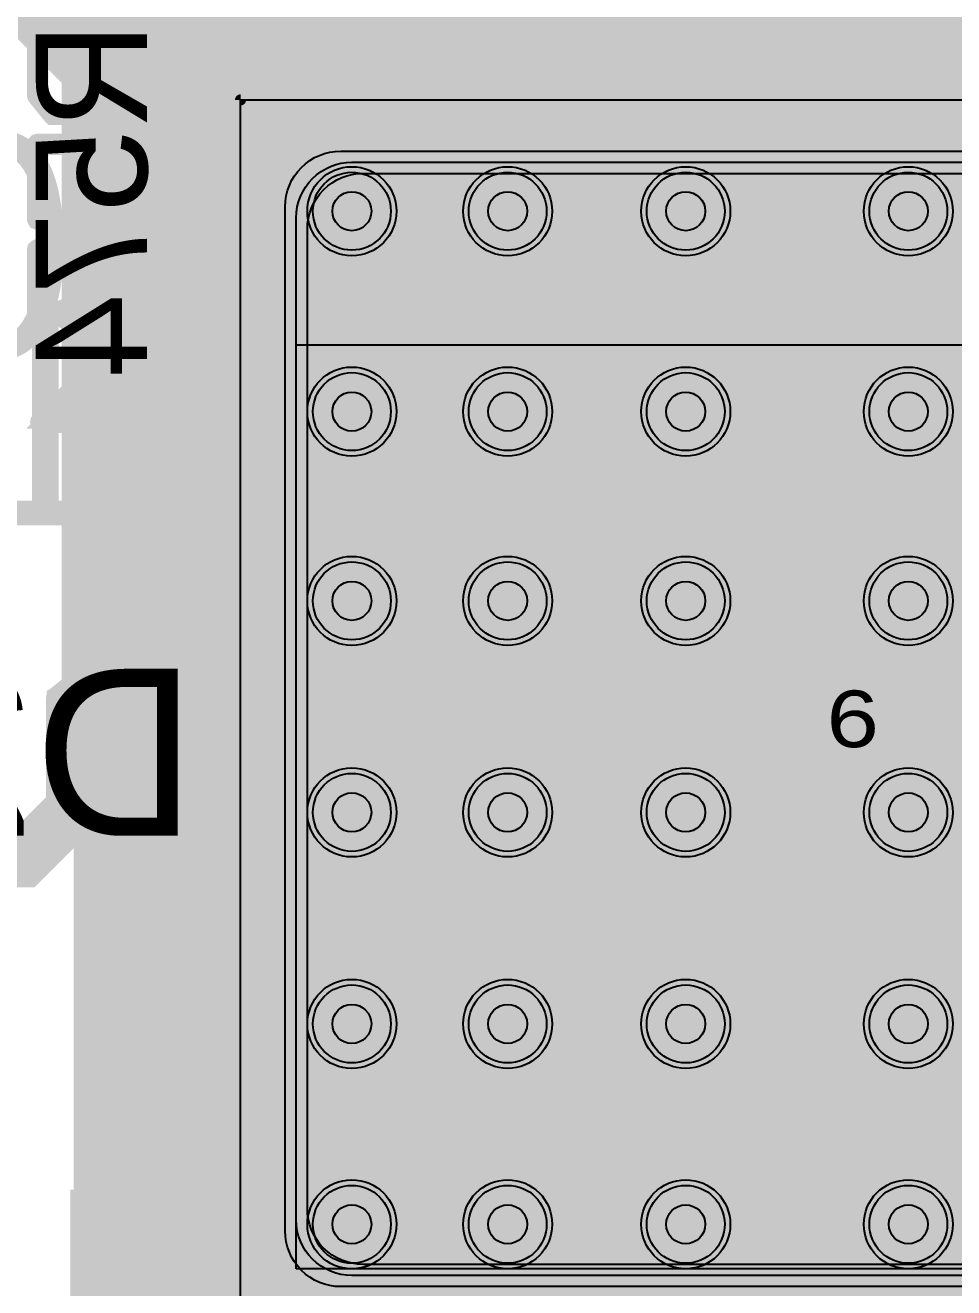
# Model space of a CAD drawing. Extents: x -28 to 199, y -61 to 255.
# Drawn here: x 54.06 to 62.41, y 236.33 to 247.67 of the extents above; entities that cross this region are included whole.
import ezdxf
from ezdxf.enums import TextEntityAlignment as Align

# ---------------------------------------------------------------- set-up
doc = ezdxf.new("R2010")
doc.units = 0
doc.header["$MEASUREMENT"] = 0
for name, color, linetype in [('ASSEMBLY_OUTLINES_BTM', 191, 'CONTINUOUS'), ('ASSEMBLY_PART_NUMBERS_BTM', 191, 'CONTINUOUS'), ('ASSEMBLY_PART_NUMBERS_TOP', 102, 'CONTINUOUS'), ('DRILL_DRAWING', 21, 'CONTINUOUS'), ('GENERATED_SILKSCREEN_BTM', 255, 'CONTINUOUS'), ('PART_PADS_SMD_BTM', 10, 'CONTINUOUS'), ('PIN_NUMBERS_BTM', 8, 'CONTINUOUS'), ('PIN_NUMBERS_TOP', 8, 'CONTINUOUS'), ('PLACEMENT_OUTLINES_BTM', 222, 'CONTINUOUS'), ('PLANE_DATA_LAYER_TOP', 150, 'CONTINUOUS'), ('PLANE_SHAPES_LAYER_2', 230, 'CONTINUOUS'), ('PLANE_SHAPES_LAYER_3', 81, 'CONTINUOUS'), ('PLANE_SHAPES_LAYER_TOP', 150, 'CONTINUOUS'), ('SILKSCREEN_OUTLINES_BTM', 211, 'CONTINUOUS'), ('SILKSCREEN_REF_DES_BTM', 211, 'CONTINUOUS'), ('SOLDERMASK_PADS_BTM', 12, 'CONTINUOUS'), ('SOLDERPASTE_PADS_BTM', 12, 'CONTINUOUS'), ('TRACES_LAYER_BOTTOM', 10, 'CONTINUOUS'), ('VIA_HOLES_LAYER_2', 30, 'CONTINUOUS'), ('VIA_HOLES_LAYER_3', 30, 'CONTINUOUS'), ('VIA_HOLES_LAYER_BOTTOM', 30, 'CONTINUOUS'), ('VIA_HOLES_LAYER_TOP', 30, 'CONTINUOUS'), ('VIA_PADS_LAYER_2', 230, 'CONTINUOUS'), ('VIA_PADS_LAYER_3', 81, 'CONTINUOUS'), ('VIA_PADS_LAYER_BOTTOM', 10, 'CONTINUOUS'), ('VIA_PADS_LAYER_TOP', 150, 'CONTINUOUS')]:
    doc.layers.add(name, color=color, linetype=linetype)
doc.styles.add('COURIER_NEW', font='COUR.TTF')
doc.styles.add('VERIBEST_GERBER_0', font='txt')

msp = doc.modelspace()

# ---------------------------------------------------------------- hatches: boundary and pattern name
at = {"layer": 'PLANE_DATA_LAYER_TOP'}
h = msp.add_hatch(color=256, dxfattribs=at)
h.paths.add_polyline_path([(80, 232.365844, -0.1989099556854013), (79.977682, 232.311963), (76.210945, 228.545226, -0.1989133663345171), (76.157063, 228.522908), (59.914305, 228.522908, -0.198913366334503), (59.860423, 228.545226), (59.320177, 229.085472, 0.1989122151386104), (58.966624, 229.231919), (50.250273, 229.231919, 0.0837973501695308), (50.086168, 229.204221, -0.0837986131993937), (50.061158, 229.2), (49.753893, 229.2, -0.1385740107174436), (49.714013, 229.211269, 1.0804036103222296), (49.168413, 228.146495, -0.8191892513054791), (49.139002, 228), (48.689638, 228, -0.1756631756824748), (48.640808, 228.017701, 0.3625092994040223), (47.359192, 228.017701, -0.1756631756824748), (47.310362, 228), (47.000008, 228, 0.414213562373095), (47, 227.999992), (47, 225.568799, -0.1989099556854013), (46.977682, 225.514918), (45.792168, 224.329403, 0.1989122151386141), (45.645721, 223.97585), (45.645721, 222.741241, -0.7495331930101992), (45.505318, 222.700199, 3.4209104294883637), (45.505318, 221.299801, -0.7495331930101992), (45.645721, 221.258759), (45.645721, 216.903659, 0.1989122151386141), (45.792168, 216.550106), (46.977682, 215.364592, -0.1989099556853327), (47, 215.310711), (47, 208.3262, -0.414213562373095), (46.9238, 208.25), (40.250008, 208.25, 0.414213562373095), (40.25, 208.249992), (40.25, 207.509818, -0.1989099556853327), (40.227682, 207.455937), (39.293327, 206.521582, -0.1630063276675114), (39.250007, 206.5, 0.3431077501110799), (39.25, 206.499993, -0.163006327667525), (39.228418, 206.456673), (39.204184, 206.432439, 0.1989122151386036), (39.057737, 206.078886), (39.057737, 199.827847, -0.1989099556853499), (39.035419, 199.773966), (38.237431, 198.975978, -0.1989133663344342), (38.183549, 198.95366), (34.8262, 198.95366, -0.414213562373095), (34.75, 199.02986), (34.75, 206.499992, 0.414213562373095), (34.749992, 206.5), (34.317913, 206.5, -0.1960198588118564), (34.264635, 206.521722, 0.1960197135562124), (33.95, 206.65), (31.85, 206.65, 0.1960197135562153), (31.535365, 206.521722, -0.1960198588118564), (31.482087, 206.5), (30.017913, 206.5, -0.1960198588118564), (29.964635, 206.521722, 0.1960197135562153), (29.65, 206.65), (27.55, 206.65, 0.1960197135562138), (27.235365, 206.521722, -0.196019858811865), (27.182087, 206.5), (26.0762, 206.5, -0.414213562373095), (26, 206.5762), (26, 209.249992, 0.414213562373095), (25.999992, 209.25), (22.5762, 209.25, -0.414213562373095), (22.5, 209.3262), (22.5, 217.1738, -0.414213562373095), (22.5762, 217.25), (40.249992, 217.25, 0.414213562373095), (40.25, 217.250008), (40.25, 235.6738, -0.414213562373095), (40.3262, 235.75), (40.926501, 235.75, -0.3936083065980414), (41.00251, 235.679195, 0.9315311087574788), (42.99749, 235.679195, -0.3936083065980414), (43.073499, 235.75), (45.676501, 235.75, -0.3936083065980414), (45.75251, 235.679195, 0.9315311087574788), (47.74749, 235.679195, -0.3936083065980414), (47.823499, 235.75), (54.749992, 235.75, 0.414213562373095), (54.75, 235.750008), (54.75, 253.9238, -0.414213562373095), (54.8262, 254), (76.4238, 254, -0.414213562373095), (76.5, 253.9238), (76.5, 245.000008, 0.414213562373095), (76.500008, 245), (76.9238, 245, -0.414213562373095), (77, 244.9238), (77, 243.738669, -0.1989099556853327), (76.977682, 243.684788), (75.896687, 242.603793, -0.138572885290835), (75.860519, 242.583563, 0.3470511284967585), (75.4, 242.000001), (75.4, 241.999997, 0.8890740124386082), (76.583563, 241.860519, -0.1385728852907777), (76.603793, 241.896687), (77.853553, 243.146447, 0.1989122151386141), (78, 243.5), (78, 244.9238, -0.414213562373095), (78.0762, 245), (79.9238, 245, -0.414213562373095), (80, 244.9238)], flags=0)
h.paths.add_polyline_path([(43.11, 211.84, -0.9999999999999999), (45.709999999999994, 211.84, -0.9999999999999999)], flags=0)
h.paths.add_polyline_path([(43.11, 232.16, -0.9999999999999999), (45.709999999999994, 232.16, -0.9999999999999999)], flags=0)
h.paths.add_polyline_path([(70.36, 251.16, -0.9999999999999999), (72.96, 251.16, -0.9999999999999999)], flags=0)
h.paths.add_polyline_path([(75.85382, 232.201656, 1.5269321533254407), (77.798344, 234.14618, -0.3083936079367561), (77.75, 234.217106), (77.75, 236.85, 0.1989122151386141), (77.603553, 237.203553), (74.003793, 240.803313, -0.1385728852908702), (73.983563, 240.839481, 0.5290192293501887), (73.056188, 241.191725, -0.5447508126718748), (72.937635, 241.2401, 0.9111800432088785), (70.36, 241), (70.36, 240.999999, 0.7658860095707771), (72.783466, 240.345916, -0.5447523950639244), (72.911374, 240.351799, 0.1812054976169237), (73.260519, 240.116437, -0.1385728852908801), (73.296687, 240.096207), (76.727682, 236.665212, -0.1989099556853327), (76.75, 236.611331), (76.75, 234.217106, -0.3083936079367562), (76.701656, 234.14618, 0.2085264349626477), (75.85382, 233.298344, -0.30839360793669), (75.782894, 233.25), (73.57, 233.25, 0.1989122151386067), (73.216447, 233.103553), (72.190166, 232.077272, -0.292650029123305), (72.109912, 232.059663, 4.55738777888818), (72.879663, 231.289912, -0.0885792902101388), (72.874954, 231.316284), (72.874954, 231.316285, -0.1989099556854013), (72.897272, 231.370166), (73.754788, 232.227682, -0.1989133663345172), (73.80867, 232.25), (75.782894, 232.25, -0.30839360793669)], flags=0)
at = {"layer": 'PLANE_SHAPES_LAYER_2'}
h = msp.add_hatch(color=256, dxfattribs=at)
h.paths.add_polyline_path([(169.5, 129.25), (149.5, 129.25), (142.25, 122), (142.25, 90.5), (147.5, 90.5), (147.5, 80), (154, 80), (154, 69.25), (131.75, 69.25), (131.75, 73.25), (121.25, 73.25), (121.25, 81), (110.5, 81), (110.5, 125.75), (106.5, 125.75), (106.5, 128.75), (93.5, 128.75), (93.5, 120.25), (91.75, 120.25), (91.75, 121.5), (80, 121.5), (80, 118.25), (73.25, 118.25), (73.25, 124.5), (67.5, 124.5), (67.5, 128), (57.75, 128), (57.75, 120.25), (55.25, 120.25), (55.25, 121.5), (47.5, 121.5), (47.5, 119), (35, 119), (35, 134.75), (32.75, 134.75), (32.75, 159.75), (29.25, 159.75), (29.25, 175.25), (22.5, 175.25), (22.5, 195.25), (17.25, 195.25), (17.25, 198), (22.5, 198), (22.5, 216.5), (40.25, 216.5), (40.25, 235.5), (54.5, 235.5), (54.5, 254), (87.25, 254), (87.25, 236.25), (86.25, 236.25), (86.25, 228.75), (81, 228.75), (81, 218.75), (95.25, 218.75), (95.25, 194.5), (87, 194.5), (87, 172), (131.1, 172), (131.1, 208.75), (115.5, 208.75), (115.5, 213.75), (106.75, 213.75), (106.75, 218.75), (110.25, 222.25), (110.25, 226.25), (142.5, 226.25), (142.5, 221.5), (160.5, 221.5), (160.5, 240.75), (169.5, 240.75)])
h.paths.add_polyline_path([(35.5, 149.5), (41.75, 149.5), (41.75, 152), (39.25, 152), (39.25, 154), (37.75, 154), (37.75, 152), (35.5, 152)], flags=16)
h.paths.add_polyline_path([(37.5, 125.75), (37.5, 128.75), (42.75, 128.75), (42.75, 125.75)], flags=16)
h.paths.add_polyline_path([(52, 127.75), (52, 130.75), (54.25, 130.75), (54.25, 127.75)], flags=16)
h.paths.add_polyline_path([(50.75, 219.5), (50.75, 226.5), (71.75, 226.5), (71.75, 219.5)], flags=16)
h.paths.add_polyline_path([(66.5, 150.75), (66.5, 177.5), (72.25, 177.5), (72.25, 150.75)], flags=16)
h.paths.add_polyline_path([(47.25, 185.25), (73, 185.25), (73, 188.25), (70.25, 188.25), (70.25, 191), (47.25, 191)], flags=16)
h.paths.add_polyline_path([(84.5, 208), (84.5, 212.75), (85, 212.75), (85, 208)], flags=16)
h.paths.add_polyline_path([(61.5, 137.25), (87.75, 137.25), (87.75, 140.5), (84.75, 140.5), (84.75, 143), (61.5, 143)], flags=16)
h.paths.add_polyline_path([(88.75, 127), (88.75, 130), (91, 130), (91, 127)], flags=16)
h.paths.add_polyline_path([(85.5, 130.25), (85.5, 132.5), (91, 132.5), (91, 130.25)], flags=16)
h.paths.add_polyline_path([(108.75, 142.25), (135.75, 142.25), (135.75, 145.75), (132.25, 145.75), (132.25, 149), (108.75, 149)], flags=16)
h.paths.add_polyline_path([(114.25, 126.75), (140.75, 126.75), (140.75, 129.75), (137.25, 129.75), (137.25, 133), (114.25, 133)], flags=16)
h.paths.add_polyline_path([(155.25, 180.25), (166.25, 180.25), (166.25, 186.25), (152.25, 186.25), (152.25, 183), (155.25, 183)], flags=16)
at = {"layer": 'PLANE_SHAPES_LAYER_3'}
h = msp.add_hatch(color=256, dxfattribs=at)
h.paths.add_polyline_path([(169.5, 129.25), (149.5, 129.25), (142.25, 122), (142.25, 90.5), (147.5, 90.5), (147.5, 80), (154, 80), (154, 69.25), (131.75, 69.25), (131.75, 73.25), (121.25, 73.25), (121.25, 81), (110.5, 81), (110.5, 125.75), (106.5, 125.75), (106.5, 128.75), (93.5, 128.75), (93.5, 120.25), (91.75, 120.25), (91.75, 121.5), (80, 121.5), (80, 118.25), (73.25, 118.25), (73.25, 124.5), (67.5, 124.5), (67.5, 127.75), (58.25, 127.75), (58.25, 130.25), (88.75, 130.25), (88.75, 127), (91, 127), (91, 132.5), (55, 132.5), (55, 131.25), (52, 131.25), (52, 127.75), (55, 127.75), (55, 127.25), (57.75, 127.25), (57.75, 120.25), (55.25, 120.25), (55.25, 121.5), (47.5, 121.5), (47.5, 119), (35, 119), (35, 134.75), (32.75, 134.75), (32.75, 159.75), (29.25, 159.75), (29.25, 175.25), (22.5, 175.25), (22.5, 195.25), (17.25, 195.25), (17.25, 198), (22.5, 198), (22.5, 216.5), (40.25, 216.5), (40.25, 235.5), (54.5, 235.5), (54.5, 254), (87.25, 254), (87.25, 236.25), (86.25, 236.25), (86.25, 228.75), (81, 228.75), (81, 218.75), (95.25, 218.75), (95.25, 194.5), (87, 194.5), (87, 172), (131.1, 172), (131.1, 208.75), (115.5, 208.75), (115.5, 213.75), (106.75, 213.75), (106.75, 218.75), (110.25, 222.25), (110.25, 226.25), (142.5, 226.25), (142.5, 221.5), (160.5, 221.5), (160.5, 240.75), (169.5, 240.75)])
h.paths.add_polyline_path([(35.5, 149.5), (41.75, 149.5), (41.75, 152), (39.25, 152), (39.25, 154), (37.75, 154), (37.75, 152), (35.5, 152)], flags=16)
h.paths.add_polyline_path([(37.5, 125.75), (37.5, 128.75), (42.75, 128.75), (42.75, 125.75)], flags=16)
h.paths.add_polyline_path([(50.75, 219.5), (50.75, 226.5), (71.75, 226.5), (71.75, 219.5)], flags=16)
h.paths.add_polyline_path([(66.5, 150.75), (66.5, 177.5), (72.25, 177.5), (72.25, 150.75)], flags=16)
h.paths.add_polyline_path([(47.25, 185.25), (73, 185.25), (73, 188.25), (70.25, 188.25), (70.25, 191), (47.25, 191)], flags=16)
h.paths.add_polyline_path([(84.5, 208), (84.5, 212.75), (85, 212.75), (85, 208)], flags=16)
h.paths.add_polyline_path([(61.5, 137.25), (87.75, 137.25), (87.75, 140.5), (84.75, 140.5), (84.75, 143), (61.5, 143)], flags=16)
h.paths.add_polyline_path([(108.75, 142.25), (135.75, 142.25), (135.75, 145.75), (132.25, 145.75), (132.25, 149), (108.75, 149)], flags=16)
h.paths.add_polyline_path([(114.25, 126.75), (140.75, 126.75), (140.75, 129.75), (137.25, 129.75), (137.25, 133), (114.25, 133)], flags=16)
h.paths.add_polyline_path([(155.25, 180.25), (166.25, 180.25), (166.25, 186.25), (152.25, 186.25), (152.25, 183), (155.25, 183)], flags=16)
at = {"layer": 'VIA_HOLES_LAYER_2'}
h = msp.add_hatch(color=256, dxfattribs=at)
edge = h.paths.add_edge_path()
edge.add_arc((57, 246), 0.175, 0, 360)
h = msp.add_hatch(color=256, dxfattribs=at)
edge = h.paths.add_edge_path()
edge.add_arc((58.4, 246), 0.175, 0, 360)
h = msp.add_hatch(color=256, dxfattribs=at)
edge = h.paths.add_edge_path()
edge.add_arc((60, 246), 0.175, 0, 360)
h = msp.add_hatch(color=256, dxfattribs=at)
edge = h.paths.add_edge_path()
edge.add_arc((62, 246), 0.175, 0, 360)
h = msp.add_hatch(color=256, dxfattribs=at)
edge = h.paths.add_edge_path()
edge.add_arc((57, 244.2), 0.175, 0, 360)
h = msp.add_hatch(color=256, dxfattribs=at)
edge = h.paths.add_edge_path()
edge.add_arc((58.4, 244.2), 0.175, 0, 360)
h = msp.add_hatch(color=256, dxfattribs=at)
edge = h.paths.add_edge_path()
edge.add_arc((60, 244.2), 0.175, 0, 360)
h = msp.add_hatch(color=256, dxfattribs=at)
edge = h.paths.add_edge_path()
edge.add_arc((62, 244.2), 0.175, 0, 360)
h = msp.add_hatch(color=256, dxfattribs=at)
edge = h.paths.add_edge_path()
edge.add_arc((57, 242.5), 0.175, 0, 360)
h = msp.add_hatch(color=256, dxfattribs=at)
edge = h.paths.add_edge_path()
edge.add_arc((58.4, 242.5), 0.175, 0, 360)
h = msp.add_hatch(color=256, dxfattribs=at)
edge = h.paths.add_edge_path()
edge.add_arc((60, 242.5), 0.175, 0, 360)
h = msp.add_hatch(color=256, dxfattribs=at)
edge = h.paths.add_edge_path()
edge.add_arc((62, 242.5), 0.175, 0, 360)
h = msp.add_hatch(color=256, dxfattribs=at)
edge = h.paths.add_edge_path()
edge.add_arc((57, 240.6), 0.175, 0, 360)
h = msp.add_hatch(color=256, dxfattribs=at)
edge = h.paths.add_edge_path()
edge.add_arc((58.4, 240.6), 0.175, 0, 360)
h = msp.add_hatch(color=256, dxfattribs=at)
edge = h.paths.add_edge_path()
edge.add_arc((60, 240.6), 0.175, 0, 360)
h = msp.add_hatch(color=256, dxfattribs=at)
edge = h.paths.add_edge_path()
edge.add_arc((62, 240.6), 0.175, 0, 360)
h = msp.add_hatch(color=256, dxfattribs=at)
edge = h.paths.add_edge_path()
edge.add_arc((57, 238.7), 0.175, 0, 360)
h = msp.add_hatch(color=256, dxfattribs=at)
edge = h.paths.add_edge_path()
edge.add_arc((58.4, 238.7), 0.175, 0, 360)
h = msp.add_hatch(color=256, dxfattribs=at)
edge = h.paths.add_edge_path()
edge.add_arc((60, 238.7), 0.175, 0, 360)
h = msp.add_hatch(color=256, dxfattribs=at)
edge = h.paths.add_edge_path()
edge.add_arc((62, 238.7), 0.175, 0, 360)
h = msp.add_hatch(color=256, dxfattribs=at)
edge = h.paths.add_edge_path()
edge.add_arc((57, 236.9), 0.175, 0, 360)
h = msp.add_hatch(color=256, dxfattribs=at)
edge = h.paths.add_edge_path()
edge.add_arc((58.4, 236.9), 0.175, 0, 360)
h = msp.add_hatch(color=256, dxfattribs=at)
edge = h.paths.add_edge_path()
edge.add_arc((60, 236.9), 0.175, 0, 360)
h = msp.add_hatch(color=256, dxfattribs=at)
edge = h.paths.add_edge_path()
edge.add_arc((62, 236.9), 0.175, 0, 360)
at = {"layer": 'VIA_HOLES_LAYER_3'}
h = msp.add_hatch(color=256, dxfattribs=at)
edge = h.paths.add_edge_path()
edge.add_arc((57, 246), 0.175, 0, 360)
h = msp.add_hatch(color=256, dxfattribs=at)
edge = h.paths.add_edge_path()
edge.add_arc((58.4, 246), 0.175, 0, 360)
h = msp.add_hatch(color=256, dxfattribs=at)
edge = h.paths.add_edge_path()
edge.add_arc((60, 246), 0.175, 0, 360)
h = msp.add_hatch(color=256, dxfattribs=at)
edge = h.paths.add_edge_path()
edge.add_arc((62, 246), 0.175, 0, 360)
h = msp.add_hatch(color=256, dxfattribs=at)
edge = h.paths.add_edge_path()
edge.add_arc((57, 244.2), 0.175, 0, 360)
h = msp.add_hatch(color=256, dxfattribs=at)
edge = h.paths.add_edge_path()
edge.add_arc((58.4, 244.2), 0.175, 0, 360)
h = msp.add_hatch(color=256, dxfattribs=at)
edge = h.paths.add_edge_path()
edge.add_arc((60, 244.2), 0.175, 0, 360)
h = msp.add_hatch(color=256, dxfattribs=at)
edge = h.paths.add_edge_path()
edge.add_arc((62, 244.2), 0.175, 0, 360)
h = msp.add_hatch(color=256, dxfattribs=at)
edge = h.paths.add_edge_path()
edge.add_arc((57, 242.5), 0.175, 0, 360)
h = msp.add_hatch(color=256, dxfattribs=at)
edge = h.paths.add_edge_path()
edge.add_arc((58.4, 242.5), 0.175, 0, 360)
h = msp.add_hatch(color=256, dxfattribs=at)
edge = h.paths.add_edge_path()
edge.add_arc((60, 242.5), 0.175, 0, 360)
h = msp.add_hatch(color=256, dxfattribs=at)
edge = h.paths.add_edge_path()
edge.add_arc((62, 242.5), 0.175, 0, 360)
h = msp.add_hatch(color=256, dxfattribs=at)
edge = h.paths.add_edge_path()
edge.add_arc((57, 240.6), 0.175, 0, 360)
h = msp.add_hatch(color=256, dxfattribs=at)
edge = h.paths.add_edge_path()
edge.add_arc((58.4, 240.6), 0.175, 0, 360)
h = msp.add_hatch(color=256, dxfattribs=at)
edge = h.paths.add_edge_path()
edge.add_arc((60, 240.6), 0.175, 0, 360)
h = msp.add_hatch(color=256, dxfattribs=at)
edge = h.paths.add_edge_path()
edge.add_arc((62, 240.6), 0.175, 0, 360)
h = msp.add_hatch(color=256, dxfattribs=at)
edge = h.paths.add_edge_path()
edge.add_arc((57, 238.7), 0.175, 0, 360)
h = msp.add_hatch(color=256, dxfattribs=at)
edge = h.paths.add_edge_path()
edge.add_arc((58.4, 238.7), 0.175, 0, 360)
h = msp.add_hatch(color=256, dxfattribs=at)
edge = h.paths.add_edge_path()
edge.add_arc((60, 238.7), 0.175, 0, 360)
h = msp.add_hatch(color=256, dxfattribs=at)
edge = h.paths.add_edge_path()
edge.add_arc((62, 238.7), 0.175, 0, 360)
h = msp.add_hatch(color=256, dxfattribs=at)
edge = h.paths.add_edge_path()
edge.add_arc((57, 236.9), 0.175, 0, 360)
h = msp.add_hatch(color=256, dxfattribs=at)
edge = h.paths.add_edge_path()
edge.add_arc((58.4, 236.9), 0.175, 0, 360)
h = msp.add_hatch(color=256, dxfattribs=at)
edge = h.paths.add_edge_path()
edge.add_arc((60, 236.9), 0.175, 0, 360)
h = msp.add_hatch(color=256, dxfattribs=at)
edge = h.paths.add_edge_path()
edge.add_arc((62, 236.9), 0.175, 0, 360)
at = {"layer": 'VIA_HOLES_LAYER_BOTTOM'}
h = msp.add_hatch(color=256, dxfattribs=at)
edge = h.paths.add_edge_path()
edge.add_arc((57, 246), 0.175, 0, 360)
h = msp.add_hatch(color=256, dxfattribs=at)
edge = h.paths.add_edge_path()
edge.add_arc((58.4, 246), 0.175, 0, 360)
h = msp.add_hatch(color=256, dxfattribs=at)
edge = h.paths.add_edge_path()
edge.add_arc((60, 246), 0.175, 0, 360)
h = msp.add_hatch(color=256, dxfattribs=at)
edge = h.paths.add_edge_path()
edge.add_arc((62, 246), 0.175, 0, 360)
h = msp.add_hatch(color=256, dxfattribs=at)
edge = h.paths.add_edge_path()
edge.add_arc((57, 244.2), 0.175, 0, 360)
h = msp.add_hatch(color=256, dxfattribs=at)
edge = h.paths.add_edge_path()
edge.add_arc((58.4, 244.2), 0.175, 0, 360)
h = msp.add_hatch(color=256, dxfattribs=at)
edge = h.paths.add_edge_path()
edge.add_arc((60, 244.2), 0.175, 0, 360)
h = msp.add_hatch(color=256, dxfattribs=at)
edge = h.paths.add_edge_path()
edge.add_arc((62, 244.2), 0.175, 0, 360)
h = msp.add_hatch(color=256, dxfattribs=at)
edge = h.paths.add_edge_path()
edge.add_arc((57, 242.5), 0.175, 0, 360)
h = msp.add_hatch(color=256, dxfattribs=at)
edge = h.paths.add_edge_path()
edge.add_arc((58.4, 242.5), 0.175, 0, 360)
h = msp.add_hatch(color=256, dxfattribs=at)
edge = h.paths.add_edge_path()
edge.add_arc((60, 242.5), 0.175, 0, 360)
h = msp.add_hatch(color=256, dxfattribs=at)
edge = h.paths.add_edge_path()
edge.add_arc((62, 242.5), 0.175, 0, 360)
h = msp.add_hatch(color=256, dxfattribs=at)
edge = h.paths.add_edge_path()
edge.add_arc((57, 240.6), 0.175, 0, 360)
h = msp.add_hatch(color=256, dxfattribs=at)
edge = h.paths.add_edge_path()
edge.add_arc((58.4, 240.6), 0.175, 0, 360)
h = msp.add_hatch(color=256, dxfattribs=at)
edge = h.paths.add_edge_path()
edge.add_arc((60, 240.6), 0.175, 0, 360)
h = msp.add_hatch(color=256, dxfattribs=at)
edge = h.paths.add_edge_path()
edge.add_arc((62, 240.6), 0.175, 0, 360)
h = msp.add_hatch(color=256, dxfattribs=at)
edge = h.paths.add_edge_path()
edge.add_arc((57, 238.7), 0.175, 0, 360)
h = msp.add_hatch(color=256, dxfattribs=at)
edge = h.paths.add_edge_path()
edge.add_arc((58.4, 238.7), 0.175, 0, 360)
h = msp.add_hatch(color=256, dxfattribs=at)
edge = h.paths.add_edge_path()
edge.add_arc((60, 238.7), 0.175, 0, 360)
h = msp.add_hatch(color=256, dxfattribs=at)
edge = h.paths.add_edge_path()
edge.add_arc((62, 238.7), 0.175, 0, 360)
h = msp.add_hatch(color=256, dxfattribs=at)
edge = h.paths.add_edge_path()
edge.add_arc((57, 236.9), 0.175, 0, 360)
h = msp.add_hatch(color=256, dxfattribs=at)
edge = h.paths.add_edge_path()
edge.add_arc((58.4, 236.9), 0.175, 0, 360)
h = msp.add_hatch(color=256, dxfattribs=at)
edge = h.paths.add_edge_path()
edge.add_arc((60, 236.9), 0.175, 0, 360)
h = msp.add_hatch(color=256, dxfattribs=at)
edge = h.paths.add_edge_path()
edge.add_arc((62, 236.9), 0.175, 0, 360)
at = {"layer": 'VIA_HOLES_LAYER_TOP'}
h = msp.add_hatch(color=256, dxfattribs=at)
edge = h.paths.add_edge_path()
edge.add_arc((57, 246), 0.175, 0, 360)
h = msp.add_hatch(color=256, dxfattribs=at)
edge = h.paths.add_edge_path()
edge.add_arc((58.4, 246), 0.175, 0, 360)
h = msp.add_hatch(color=256, dxfattribs=at)
edge = h.paths.add_edge_path()
edge.add_arc((60, 246), 0.175, 0, 360)
h = msp.add_hatch(color=256, dxfattribs=at)
edge = h.paths.add_edge_path()
edge.add_arc((62, 246), 0.175, 0, 360)
h = msp.add_hatch(color=256, dxfattribs=at)
edge = h.paths.add_edge_path()
edge.add_arc((57, 244.2), 0.175, 0, 360)
h = msp.add_hatch(color=256, dxfattribs=at)
edge = h.paths.add_edge_path()
edge.add_arc((58.4, 244.2), 0.175, 0, 360)
h = msp.add_hatch(color=256, dxfattribs=at)
edge = h.paths.add_edge_path()
edge.add_arc((60, 244.2), 0.175, 0, 360)
h = msp.add_hatch(color=256, dxfattribs=at)
edge = h.paths.add_edge_path()
edge.add_arc((62, 244.2), 0.175, 0, 360)
h = msp.add_hatch(color=256, dxfattribs=at)
edge = h.paths.add_edge_path()
edge.add_arc((57, 242.5), 0.175, 0, 360)
h = msp.add_hatch(color=256, dxfattribs=at)
edge = h.paths.add_edge_path()
edge.add_arc((58.4, 242.5), 0.175, 0, 360)
h = msp.add_hatch(color=256, dxfattribs=at)
edge = h.paths.add_edge_path()
edge.add_arc((60, 242.5), 0.175, 0, 360)
h = msp.add_hatch(color=256, dxfattribs=at)
edge = h.paths.add_edge_path()
edge.add_arc((62, 242.5), 0.175, 0, 360)
h = msp.add_hatch(color=256, dxfattribs=at)
edge = h.paths.add_edge_path()
edge.add_arc((57, 240.6), 0.175, 0, 360)
h = msp.add_hatch(color=256, dxfattribs=at)
edge = h.paths.add_edge_path()
edge.add_arc((58.4, 240.6), 0.175, 0, 360)
h = msp.add_hatch(color=256, dxfattribs=at)
edge = h.paths.add_edge_path()
edge.add_arc((60, 240.6), 0.175, 0, 360)
h = msp.add_hatch(color=256, dxfattribs=at)
edge = h.paths.add_edge_path()
edge.add_arc((62, 240.6), 0.175, 0, 360)
h = msp.add_hatch(color=256, dxfattribs=at)
edge = h.paths.add_edge_path()
edge.add_arc((57, 238.7), 0.175, 0, 360)
h = msp.add_hatch(color=256, dxfattribs=at)
edge = h.paths.add_edge_path()
edge.add_arc((58.4, 238.7), 0.175, 0, 360)
h = msp.add_hatch(color=256, dxfattribs=at)
edge = h.paths.add_edge_path()
edge.add_arc((60, 238.7), 0.175, 0, 360)
h = msp.add_hatch(color=256, dxfattribs=at)
edge = h.paths.add_edge_path()
edge.add_arc((62, 238.7), 0.175, 0, 360)
h = msp.add_hatch(color=256, dxfattribs=at)
edge = h.paths.add_edge_path()
edge.add_arc((57, 236.9), 0.175, 0, 360)
h = msp.add_hatch(color=256, dxfattribs=at)
edge = h.paths.add_edge_path()
edge.add_arc((58.4, 236.9), 0.175, 0, 360)
h = msp.add_hatch(color=256, dxfattribs=at)
edge = h.paths.add_edge_path()
edge.add_arc((60, 236.9), 0.175, 0, 360)
h = msp.add_hatch(color=256, dxfattribs=at)
edge = h.paths.add_edge_path()
edge.add_arc((62, 236.9), 0.175, 0, 360)

# ---------------------------------------------------------------- linework, layer by layer
at = {"layer": 'ASSEMBLY_OUTLINES_BTM'}
msp.add_lwpolyline([(56.5, 236.5), (56.5, 244.8), (66.5, 244.8), (66.5, 236.5)], close=True, dxfattribs=at)
at = {"layer": 'GENERATED_SILKSCREEN_BTM', "const_width": 0.15}
for points in [[(54.536, 246.857), (54.534, 246.854), (54.529, 246.853), (54.524, 246.85), (54.519, 246.85), (54.313, 246.85), (54.308, 246.85), (54.305, 246.853), (54.302, 246.853), (54.301, 246.854), (54.3, 246.855), (54.297, 246.857), (54.16, 247.027), (54.158, 247.032), (54.157, 247.035), (54.156, 247.04), (54.156, 247.544), (54.158, 247.553), (54.163, 247.558), (54.169, 247.564), (54.176, 247.566), (55.136, 247.566), (55.144, 247.564), (55.149, 247.559), (55.152, 247.553), (55.153, 247.546), (55.152, 247.538), (55.149, 247.531), (55.144, 247.526), (55.136, 247.524), (54.676, 247.524), (54.676, 247.054), (55.142, 246.89), (55.149, 246.886), (55.153, 246.879), (55.154, 246.871), (55.152, 246.865), (55.149, 246.859), (55.143, 246.854), (55.137, 246.851), (55.129, 246.853), (54.663, 247.017), (54.536, 246.857)], [(54.197, 247.524), (54.197, 247.045), (54.323, 246.89), (54.509, 246.89), (54.636, 247.045), (54.636, 247.524), (54.197, 247.524)], [(54.5, 246.432), (54.501, 246.436), (54.502, 246.439), (54.504, 246.443), (54.614, 246.579), (54.197, 246.579), (54.197, 245.926), (54.195, 245.919), (54.191, 245.913), (54.184, 245.91), (54.177, 245.909), (54.169, 245.91), (54.162, 245.913), (54.158, 245.919), (54.156, 245.926), (54.156, 246.601), (54.158, 246.608), (54.163, 246.613), (54.169, 246.619), (54.176, 246.621), (54.657, 246.621), (54.664, 246.62), (54.669, 246.617), (54.672, 246.613), (54.674, 246.606), (54.676, 246.601), (54.677, 246.597), (54.676, 246.592), (54.673, 246.588), (54.54, 246.425), (54.54, 246.102), (54.667, 245.946), (54.989, 245.946), (55.114, 246.102), (55.114, 246.425), (54.982, 246.588), (54.979, 246.595), (54.979, 246.601), (54.983, 246.607), (54.988, 246.613), (54.995, 246.617), (55.002, 246.618), (55.006, 246.618), (55.009, 246.617), (55.014, 246.612), (55.152, 246.443), (55.154, 246.44), (55.154, 246.436), (55.156, 246.432), (55.156, 246.095), (55.156, 246.092), (55.155, 246.091), (55.155, 246.09), (55.154, 246.088), (55.154, 246.086), (55.152, 246.082), (55.014, 245.913), (55.011, 245.91), (55.009, 245.909), (55.003, 245.907), (54.999, 245.906), (54.657, 245.906), (54.653, 245.907), (54.647, 245.909), (54.645, 245.909), (54.644, 245.91), (54.642, 245.912), (54.64, 245.913), (54.504, 246.082), (54.502, 246.087), (54.501, 246.09), (54.5, 246.095), (54.5, 246.432)], [(55.126, 245.537), (55.133, 245.539), (55.14, 245.538), (55.146, 245.533), (55.15, 245.528), (55.152, 245.521), (55.153, 245.514), (55.15, 245.508), (55.145, 245.503), (54.186, 244.964), (54.181, 244.962), (54.177, 244.962), (54.173, 244.962), (54.169, 244.964), (54.163, 244.967), (54.159, 244.971), (54.157, 244.976), (54.156, 244.981), (54.156, 245.656), (54.158, 245.663), (54.163, 245.668), (54.169, 245.672), (54.177, 245.673), (54.184, 245.672), (54.191, 245.668), (54.196, 245.663), (54.197, 245.656), (54.197, 245.015), (55.126, 245.537)], [(54.792, 244.661), (54.255, 244.123), (54.792, 244.123), (54.792, 244.661)], [(55.136, 244.123), (55.144, 244.122), (55.149, 244.117), (55.152, 244.11), (55.153, 244.103), (55.152, 244.096), (55.149, 244.09), (55.144, 244.085), (55.136, 244.083), (54.833, 244.083), (54.833, 244.036), (54.831, 244.029), (54.827, 244.023), (54.82, 244.02), (54.813, 244.019), (54.805, 244.02), (54.798, 244.023), (54.793, 244.029), (54.792, 244.036), (54.792, 244.083), (54.204, 244.083), (54.199, 244.084), (54.195, 244.086), (54.191, 244.091), (54.188, 244.096), (54.186, 244.102), (54.185, 244.108), (54.186, 244.113), (54.19, 244.118), (54.797, 244.725), (54.803, 244.729), (54.809, 244.731), (54.815, 244.73), (54.822, 244.726), (54.827, 244.724), (54.83, 244.72), (54.832, 244.716), (54.833, 244.711), (54.833, 244.123), (55.136, 244.123)], [(54.59125, 241.8585), (54.59875, 241.8615), (54.60475, 241.863), (54.61075, 241.8645), (55.36975, 241.8645), (55.38025, 241.8615), (55.38925, 241.854), (55.39675, 241.845), (55.39975, 241.8345), (55.39975, 240.3945), (55.39675, 240.3825), (55.38925, 240.375), (55.38025, 240.366), (55.36975, 240.3645), (54.61075, 240.3645), (54.60475, 240.3645), (54.60175, 240.366), (54.59875, 240.3675), (54.59125, 240.3705), (54.33775, 240.576), (54.33325, 240.582), (54.33175, 240.585), (54.32875, 240.5925), (54.32725, 240.6), (54.32725, 241.629), (54.32875, 241.6365), (54.33175, 241.641), (54.33175, 241.6455), (54.33475, 241.647), (54.33625, 241.6485), (54.33775, 241.6515), (54.59125, 241.8585)], [(55.33675, 241.803), (54.62125, 241.803), (54.38725, 241.614), (54.38725, 240.615), (54.62125, 240.426), (55.33675, 240.426), (55.33675, 241.803)]]:
    msp.add_lwpolyline(points, dxfattribs=at)
at = {"layer": 'GENERATED_SILKSCREEN_BTM'}
for points, const_width in [([(67.000005, 234.75, -0.4142135624), (67, 234.749995), (65.565, 234.749995), (65.565, 234.750005), (66.999995, 234.750005), (66.999995, 246.999995), (56.000005, 246.999995), (56.000005, 234.750005), (57.435, 234.750005), (57.435, 234.749995), (56, 234.749995, -0.4142135624), (55.999995, 234.75), (55.999995, 247, -0.4142135624), (56, 247.000005), (67, 247.000005, -0.4142135624), (67.000005, 247), (67.000005, 234.75)], 0.15), ([(67.000005, 234.75, -0.4142135624), (67, 234.749995), (65.54, 234.749995), (65.54, 234.750005), (66.999995, 234.750005), (66.999995, 246.999995), (56.000005, 246.999995), (56.000005, 234.750005), (57.46, 234.750005), (57.46, 234.749995), (56, 234.749995, -0.4142135624), (55.999995, 234.75), (55.999995, 247, -0.4142135624), (56, 247.000005), (67, 247.000005, -0.4142135624), (67.000005, 247), (67.000005, 234.75)], 0.1)]:
    msp.add_lwpolyline(points, format="xyb", dxfattribs=dict(at, const_width=const_width))
at = {"layer": 'PART_PADS_SMD_BTM'}
msp.add_lwpolyline([(66.5, 236.94, -0.4142135624), (66, 236.44), (57, 236.44, -0.4142135624), (56.5, 236.94), (56.5, 245.94, -0.4142135624), (57, 246.44), (66, 246.44, -0.4142135624), (66.5, 245.94)], format="xyb", close=True, dxfattribs=at)
at = {"layer": 'PLACEMENT_OUTLINES_BTM'}
for points in [[(56, 234.75), (56, 247), (67, 247), (67, 234.75)], [(56.5, 236.5), (56.5, 244.8), (66.5, 244.8), (66.5, 236.5)]]:
    msp.add_lwpolyline(points, close=True, dxfattribs=at)
at = {"layer": 'PLANE_SHAPES_LAYER_TOP'}
msp.add_solid([(54.75, 229.75), (68.75, 229.75), (54.75, 254), (68.75, 254)], dxfattribs=at)
at = {"layer": 'SILKSCREEN_OUTLINES_BTM', "const_width": 0.1}
msp.add_lwpolyline([(56, 234.75), (56, 247), (67, 247), (67, 234.75)], close=True, dxfattribs=at)
at = {"layer": 'SILKSCREEN_OUTLINES_BTM'}
msp.add_lwpolyline([(56, 234.75), (56, 247), (67, 247), (67, 234.75)], close=True, dxfattribs=at)
at = {"layer": 'SOLDERMASK_PADS_BTM'}
msp.add_lwpolyline([(66.6, 236.84, -0.4142135624), (66.1, 236.34), (56.9, 236.34, -0.4142135624), (56.4, 236.84), (56.4, 246.04, -0.4142135624), (56.9, 246.54), (66.1, 246.54, -0.4142135624), (66.6, 246.04)], format="xyb", close=True, dxfattribs=at)
at = {"layer": 'SOLDERPASTE_PADS_BTM'}
msp.add_lwpolyline([(66.4, 237.04, -0.4142135624), (65.9, 236.54), (57.1, 236.54, -0.4142135624), (56.6, 237.04), (56.6, 245.84, -0.4142135624), (57.1, 246.34), (65.9, 246.34, -0.4142135624), (66.4, 245.84)], format="xyb", close=True, dxfattribs=at)
at = {"layer": 'TRACES_LAYER_BOTTOM'}
for points, const_width in [([(52.985121, 240.177672), (54.044803, 240.177672), (54.642327, 240.775196), (54.642327, 247.257673), (54.25, 247.65), (54.25, 248.85)], 0.5), ([(57, 246), (58.6, 244.4), (58.4, 244.2)], 0.254), ([(60.2, 244.2), (58.4, 246)], 0.254), ([(60.9, 246), (60, 246)], 0.254), ([(60.9, 246), (62, 246)], 0.254), ([(60.9, 246), (60.9, 244.1), (61.5, 243.5)], 0.254), ([(62, 246), (63.9, 246)], 0.254), ([(58.4, 242.8), (57, 244.2)], 0.254), ([(58.4, 244.2), (58.4, 242.8)], 0.254), ([(60, 244.2), (60.2, 244.2)], 0.254), ([(60.2, 244.2), (60.9, 243.5), (61.5, 243.5)], 0.254), ([(62, 244.2), (61.5, 243.7), (61.5, 243.5)], 0.254), ([(63.9, 244.2), (62, 244.2)], 0.254), ([(61.5, 242.5), (61.5, 243.5)], 0.254), ([(58.4, 242.8), (58.4, 242.5)], 0.254), ([(57, 241.6), (57, 242.5)], 0.254), ([(58.4, 242.5), (58.4, 241.6)], 0.254), ([(60, 241.44), (60, 242.5)], 0.254), ([(61.5, 241.44), (61.5, 242.5)], 0.254), ([(62, 242.5), (61.5, 242.5)], 0.254), ([(57, 240.6), (57, 241.6)], 0.254), ([(57, 241.6), (58.4, 241.6)], 0.254), ([(58.56, 241.44), (58.4, 241.6)], 0.254), ([(58.4, 240.6), (58.4, 241.28), (58.56, 241.44)], 0.254), ([(60, 241.44), (58.56, 241.44)], 0.254), ([(60, 241.44), (60, 240.6)], 0.254), ([(61.5, 241.44), (60, 241.44)], 0.254), ([(61.5, 241.44), (63.14, 241.44)], 0.254), ([(61.5, 241.44), (61.5, 241.1), (62, 240.6)], 0.254), ([(57, 240.6), (57.1, 240.5), (57.1, 239.8), (57, 239.7), (57, 238.7)], 0.254), ([(58.4, 238.7), (58.4, 240.6)], 0.254), ([(62, 240.6), (61.556644, 240.156644), (61.5, 240.156644)], 0.254), ([(61.5, 240.156644), (61.456644, 240.156644), (60, 238.7)], 0.254), ([(61.5, 240.156644), (61.5, 239.2), (62, 238.7)], 0.254), ([(63.9, 238.8), (62, 238.8), (62, 238.7)], 0.254), ([(57, 236.9), (58.6, 238.5), (58.4, 238.7)], 0.254), ([(61.5, 236.9), (61.5, 238.7), (62, 238.7)], 0.254), ([(58.4, 236.9), (60, 236.9)], 0.254), ([(61.5, 236.9), (60, 236.9)], 0.254), ([(61.5, 236.9), (62, 236.9)], 0.254), ([(62, 236.9), (63.9, 236.9)], 0.254)]:
    msp.add_lwpolyline(points, dxfattribs=dict(at, const_width=const_width))
at = {"layer": 'VIA_HOLES_LAYER_2'}
for centre in [(57, 246), (58.4, 246), (60, 246), (62, 246), (57, 244.2), (58.4, 244.2), (60, 244.2), (62, 244.2), (57, 242.5), (58.4, 242.5), (60, 242.5), (62, 242.5), (57, 240.6), (58.4, 240.6), (60, 240.6), (62, 240.6), (57, 238.7), (58.4, 238.7), (60, 238.7), (62, 238.7), (57, 236.9), (58.4, 236.9), (60, 236.9), (62, 236.9)]:
    msp.add_circle(centre, 0.175, dxfattribs=at)
at = {"layer": 'VIA_HOLES_LAYER_3'}
for centre in [(57, 246), (58.4, 246), (60, 246), (62, 246), (57, 244.2), (58.4, 244.2), (60, 244.2), (62, 244.2), (57, 242.5), (58.4, 242.5), (60, 242.5), (62, 242.5), (57, 240.6), (58.4, 240.6), (60, 240.6), (62, 240.6), (57, 238.7), (58.4, 238.7), (60, 238.7), (62, 238.7), (57, 236.9), (58.4, 236.9), (60, 236.9), (62, 236.9)]:
    msp.add_circle(centre, 0.175, dxfattribs=at)
at = {"layer": 'VIA_HOLES_LAYER_BOTTOM'}
for centre in [(57, 246), (58.4, 246), (60, 246), (62, 246), (57, 244.2), (58.4, 244.2), (60, 244.2), (62, 244.2), (57, 242.5), (58.4, 242.5), (60, 242.5), (62, 242.5), (57, 240.6), (58.4, 240.6), (60, 240.6), (62, 240.6), (57, 238.7), (58.4, 238.7), (60, 238.7), (62, 238.7), (57, 236.9), (58.4, 236.9), (60, 236.9), (62, 236.9)]:
    msp.add_circle(centre, 0.175, dxfattribs=at)
at = {"layer": 'VIA_HOLES_LAYER_TOP'}
for centre in [(57, 246), (58.4, 246), (60, 246), (62, 246), (57, 244.2), (58.4, 244.2), (60, 244.2), (62, 244.2), (57, 242.5), (58.4, 242.5), (60, 242.5), (62, 242.5), (57, 240.6), (58.4, 240.6), (60, 240.6), (62, 240.6), (57, 238.7), (58.4, 238.7), (60, 238.7), (62, 238.7), (57, 236.9), (58.4, 236.9), (60, 236.9), (62, 236.9)]:
    msp.add_circle(centre, 0.175, dxfattribs=at)
at = {"layer": 'VIA_PADS_LAYER_2'}
for centre in [(57, 246), (58.4, 246), (60, 246), (62, 246), (57, 244.2), (58.4, 244.2), (60, 244.2), (62, 244.2), (57, 242.5), (58.4, 242.5), (60, 242.5), (62, 242.5), (57, 240.6), (58.4, 240.6), (60, 240.6), (62, 240.6), (57, 238.7), (58.4, 238.7), (60, 238.7), (62, 238.7), (57, 236.9), (58.4, 236.9), (60, 236.9), (62, 236.9)]:
    msp.add_circle(centre, 0.4, dxfattribs=at)
at = {"layer": 'VIA_PADS_LAYER_3'}
for centre in [(57, 246), (58.4, 246), (60, 246), (62, 246), (57, 244.2), (58.4, 244.2), (60, 244.2), (62, 244.2), (57, 242.5), (58.4, 242.5), (60, 242.5), (62, 242.5), (57, 240.6), (58.4, 240.6), (60, 240.6), (62, 240.6), (57, 238.7), (58.4, 238.7), (60, 238.7), (62, 238.7), (57, 236.9), (58.4, 236.9), (60, 236.9), (62, 236.9)]:
    msp.add_circle(centre, 0.4, dxfattribs=at)
at = {"layer": 'VIA_PADS_LAYER_BOTTOM'}
for centre in [(57, 246), (58.4, 246), (60, 246), (62, 246), (57, 244.2), (58.4, 244.2), (60, 244.2), (62, 244.2), (57, 242.5), (58.4, 242.5), (60, 242.5), (62, 242.5), (57, 240.6), (58.4, 240.6), (60, 240.6), (62, 240.6), (57, 238.7), (58.4, 238.7), (60, 238.7), (62, 238.7), (57, 236.9), (58.4, 236.9), (60, 236.9), (62, 236.9)]:
    msp.add_circle(centre, 0.35, dxfattribs=at)
at = {"layer": 'VIA_PADS_LAYER_TOP'}
for centre in [(57, 246), (58.4, 246), (60, 246), (62, 246), (57, 244.2), (58.4, 244.2), (60, 244.2), (62, 244.2), (57, 242.5), (58.4, 242.5), (60, 242.5), (62, 242.5), (57, 240.6), (58.4, 240.6), (60, 240.6), (62, 240.6), (57, 238.7), (58.4, 238.7), (60, 238.7), (62, 238.7), (57, 236.9), (58.4, 236.9), (60, 236.9), (62, 236.9)]:
    msp.add_circle(centre, 0.35, dxfattribs=at)

# ---------------------------------------------------------------- texts
at = {"layer": 'ASSEMBLY_PART_NUMBERS_BTM', "style": 'VERIBEST_GERBER_0', "text_generation_flag": 2}
msp.add_text('ERJ-8GEYJ103V', height=2.032, rotation=90, dxfattribs=at).set_placement((56.79, 250.25), align=Align.TOP_LEFT)
for s, p in [('NLFV32T-1R0M-EF', (78.75, 247.54)), ('C1808X102KHRACTU', (59.5, 246.71)), ('MPZ1608S221A_1', (76.5, 245.21)), ('STPS3L60U', (70.75, 245.21)), ('CL21B225KOFNNNE', (83.75, 239.96)), ('GRM32DR71E106KA12L', (84.25, 237.21))]:
    msp.add_text(s, height=2.032, dxfattribs=at).set_placement(p, align=Align.TOP_LEFT)
at = {"layer": 'ASSEMBLY_PART_NUMBERS_TOP', "style": 'VERIBEST_GERBER_0'}
msp.add_text('PDQ10-Q24-S5-D', height=2.032, dxfattribs=at).set_placement((61.5, 238.46), align=Align.TOP_LEFT)
at = {"layer": 'DRILL_DRAWING', "style": 'VERIBEST_GERBER_0'}
for p in [(57, 246), (58.4, 246), (60, 246), (62, 246), (57, 244.2), (58.4, 244.2), (60, 244.2), (62, 244.2), (57, 242.5), (58.4, 242.5), (60, 242.5), (62, 242.5), (57, 240.6), (58.4, 240.6), (60, 240.6), (62, 240.6), (57, 238.7), (58.4, 238.7), (60, 238.7), (62, 238.7), (57, 236.9), (58.4, 236.9), (60, 236.9), (62, 236.9)]:
    msp.add_text('A', height=2, dxfattribs=at).set_placement(p, align=Align.MIDDLE_CENTER)
at = {"layer": 'PIN_NUMBERS_BTM', "style": 'COURIER_NEW'}
msp.add_text('6', height=0.508, dxfattribs=at).set_placement((61.5, 241.44), align=Align.MIDDLE_CENTER)
at = {"layer": 'PIN_NUMBERS_TOP', "style": 'COURIER_NEW'}
msp.add_text('6', height=0.508, dxfattribs=at).set_placement((61.5, 241.44), align=Align.MIDDLE_CENTER)
at = {"layer": 'SILKSCREEN_REF_DES_BTM', "style": 'VERIBEST_GERBER_0', "text_generation_flag": 2}
msp.add_text('R574', height=1, rotation=90, dxfattribs=at).set_placement((54.16, 247.7), align=Align.TOP_LEFT)
msp.add_text('D26', height=1.5, dxfattribs=at).set_placement((55.6, 241.89), align=Align.TOP_LEFT)

doc.saveas('drawing.dxf')
